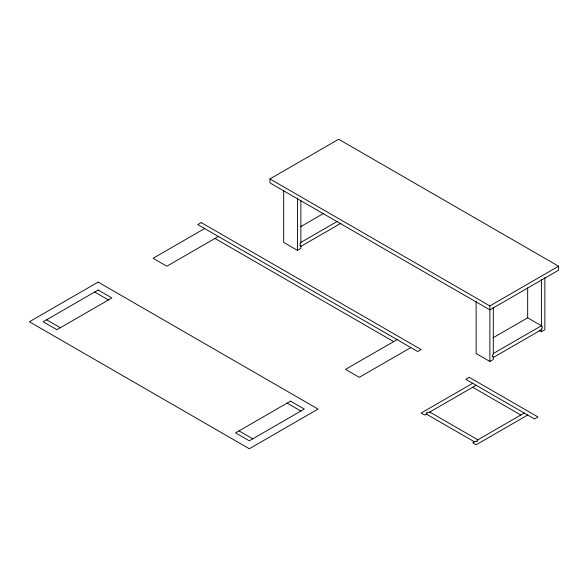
<?xml version="1.0" encoding="UTF-8"?>
<svg xmlns="http://www.w3.org/2000/svg" width="588" height="588" viewBox="0 0 588 588"><rect width="100%" height="100%" fill="white"/><g stroke="black" fill="none" stroke-linecap="round" stroke-linejoin="round"><path stroke-width="0.88" d="M269.943 178.928L338.673 139.253L558.6 266.224L558.6 270.193L489.87 309.869L269.943 182.897L269.943 178.928L489.87 305.907L558.6 266.224M204.653 228.526L153.108 258.286L166.852 266.224L218.398 236.464M300.534 226.74L323.407 213.54M300.872 242.418L337.152 221.47M300.872 246.387L341.091 223.161M283.688 190.225L283.688 242.418L297.44 250.356L300.872 248.371L300.872 245.394L300.012 245.887L300.012 243.902L300.872 243.41L300.872 200.655M397.091 339.629L345.546 369.389L359.29 377.327L410.836 347.567M492.972 337.843L527.671 317.807L541.416 325.745L493.31 353.52M493.31 357.489L541.416 329.714M476.126 301.328L476.126 353.52L489.87 361.458L493.31 359.474L493.31 356.497L492.45 356.989L492.45 355.005L493.31 354.513L493.31 307.215M539.13 330.375L541.416 331.698L544.856 329.714L544.856 277.521M472.693 383.28L421.148 413.041L424.58 415.025L427.16 413.533L426.3 413.041L428.02 412.048L428.88 412.541L476.126 385.265M524.239 413.041L476.986 440.316L477.846 440.816L476.126 441.808L475.266 441.309L472.693 442.801L476.126 444.778L527.671 415.025M214.965 238.449L393.651 341.613M472.693 387.249L520.799 415.025M429.74 412.048L477.846 439.824M426.3 414.033L474.406 441.808M94.69 292.016L108.435 299.954M287.128 403.118L300.872 411.056M46.584 319.791L60.329 327.729M239.015 430.894L252.766 438.832M541.416 279.44L541.416 326.737L542.276 326.237L542.276 328.222L541.416 328.721L541.416 331.698M527.671 287.848L527.671 317.807M489.87 305.907L489.87 361.458M297.44 198.156L297.44 250.356M98.13 282.093L29.4 321.776L249.327 448.747L318.057 409.072L98.13 282.093M201.221 222.58L197.781 224.565L417.708 351.536L421.148 349.551L201.221 222.58M98.13 290.031L43.145 321.776L56.889 329.714L111.874 297.969L98.13 290.031M290.56 401.134L235.582 432.878L249.327 440.816L304.312 409.072L290.56 401.134M469.253 377.327L465.821 379.311L534.543 418.987L537.983 417.01L469.253 377.327"/></g></svg>
